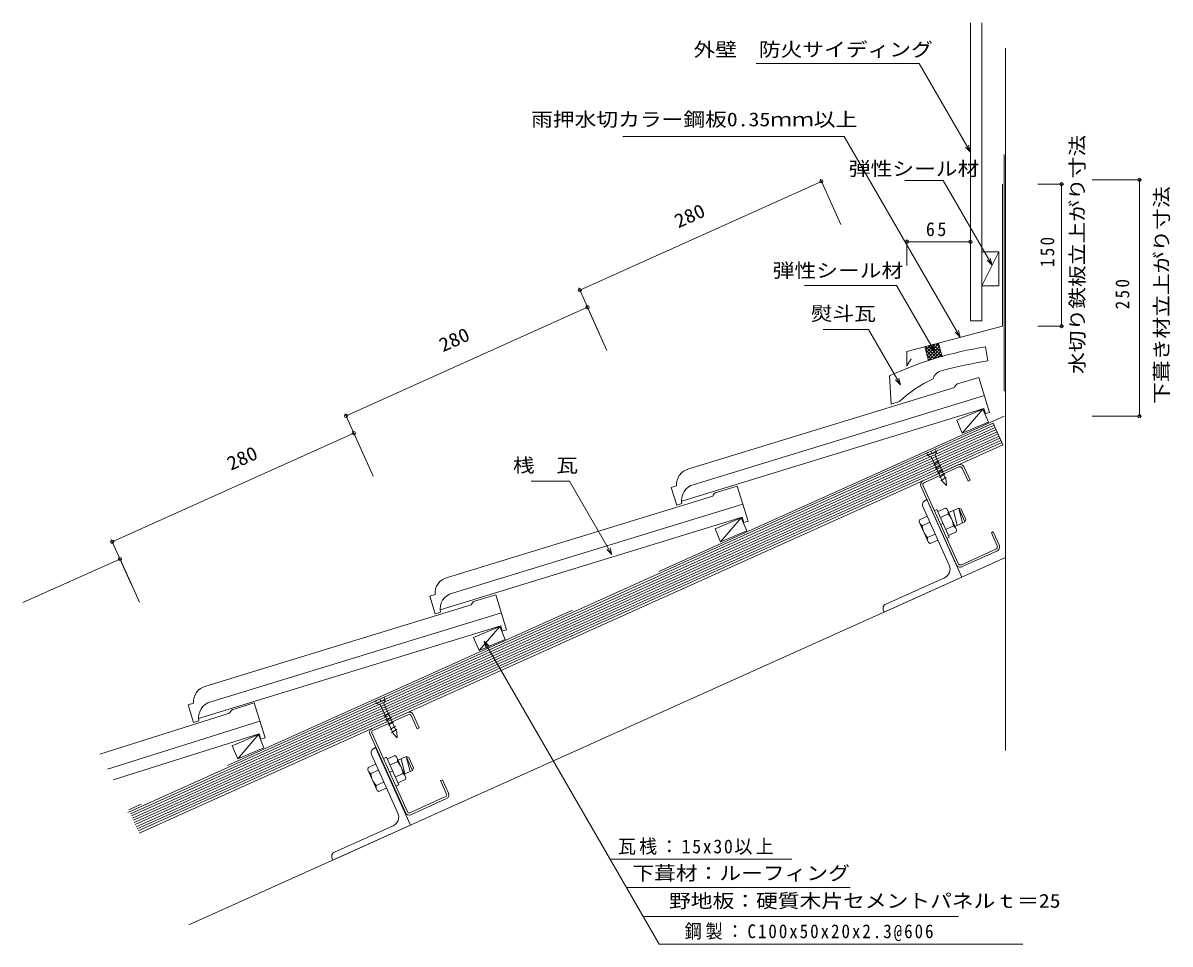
# Model space of a CAD drawing. Units: millimetres, scale not verified. Extents: x -602 to 611, y -487 to 487.
import ezdxf
from ezdxf.enums import TextEntityAlignment as Align

# ---------------------------------------------------------------- set-up
doc = ezdxf.new("R2010")
doc.units = ezdxf.units.MM
doc.header["$LTSCALE"] = 10
doc.linetypes.add('USER2', pattern=[50, 40, -10])
for name, color, linetype, lineweight in [('0-0_LAYER001', 7, 'Continuous', 18), ('0-1_LAYER002', 7, 'Continuous', 18), ('0-2_LAYER003', 7, 'Continuous', 18), ('0-3_LAYER009', 7, 'Continuous', 18)]:
    doc.layers.add(name, color=color, linetype=linetype, lineweight=lineweight)
doc.styles.add('ＭＳ ゴシック', font='')
doc.styles.get('ＭＳ ゴシック').set_extended_font_data('MS Gothic')

msp = doc.modelspace()

# ---------------------------------------------------------------- linework, layer by layer
at = {"layer": '0-0_LAYER001'}
for p, q in [((399.63, 487.15), (399.63, 172.11)), ((411.63, 487.15), (411.63, 172.11)), ((436.63, -282.43), (436.63, 460.49)), ((-13.28, 204.65), (242.06, 319.55)), ((241.03, 321.83), (262.58, 273.96)), ((433.63, 316.52), (433.63, 166.52)), ((498.38, 316.52), (470.88, 316.52)), ((495.88, 316.52), (495.88, 166.52)), ((580.72, 321.16), (528.22, 321.16)), ((578.22, 321.16), (578.22, 71.16)), ((332.56, 258.22), (332.56, 230.72)), ((332.56, 255.72), (399.63, 255.72)), ((399.63, 258.22), (399.63, 230.72)), ((429.63, 245.05), (411.63, 209.05)), ((-14.31, 206.93), (7.24, 159.05)), ((-260.41, 71.51), (-5.07, 186.41)), ((-6.1, 188.69), (15.44, 140.81)), ((399.63, 172.11), (411.63, 172.11)), ((332.56, 139.6), (433.63, 166.52)), ((498.38, 166.52), (470.88, 166.52)), ((369.74, 133.98), (365.88, 148.47)), ((332.56, 139.6), (332.56, 124)), ((351.39, 144.61), (355.25, 130.12)), ((332.56, 124.57), (336.9, 131.69)), ((-261.44, 73.79), (-239.89, 25.91)), ((412.77, 78.64), (390.9, 53.21)), ((433.94, 41.02), (423.68, 63.82)), ((580.72, 71.16), (528.22, 71.16)), ((-507.54, -61.63), (-252.2, 53.27)), ((-253.23, 55.55), (-231.69, 7.67)), ((433.94, 41.02), (-479.06, -369.83)), ((362.5, 36.29), (353.38, 32.18)), ((353.38, 32.18), (354.61, 29.45)), ((363.73, 33.55), (354.61, 29.45)), ((354.61, 29.45), (358.58, 27.94)), ((357.94, 34.24), (359.17, 31.5)), ((358.58, 27.94), (370.23, 2.05)), ((363.73, 33.55), (362.23, 29.59)), ((362.23, 29.59), (373.88, 3.69)), ((362.5, 36.29), (363.73, 33.55)), ((360.78, 20.05), (366.4, 23.74)), ((362.83, 15.49), (368.46, 19.18)), ((362.83, 15.49), (368.46, 19.18)), ((364.88, 10.93), (370.51, 14.62)), ((364.88, 10.93), (370.51, 14.62)), ((366.93, 6.37), (372.56, 10.06)), ((366.93, 6.37), (372.56, 10.06)), ((368.47, 2.96), (374.1, 6.65)), ((374.36, -2.24), (370.23, 2.05)), ((374.36, -2.24), (373.88, 3.69)), ((351.79, -17.88), (353.61, -17.06)), ((390.54, -99.13), (353.61, -17.06)), ((157.45, -36.3), (135.58, -61.74)), ((345.71, -38.32), (353.85, -34.65)), ((349.28, -24.49), (377.18, -86.5)), ((361.45, -28.88), (364.19, -27.65)), ((377.32, -56.83), (364.19, -27.65)), ((373.21, -25.94), (365.07, -29.61)), ((376.05, -32.26), (367.91, -35.92)), ((374.95, -27.19), (373.21, -25.94)), ((384.8, -49.08), (374.95, -27.19)), ((376.59, -30.84), (387.26, -26.04)), ((381.7, -28.54), (385.7, -44.29)), ((387.26, -26.04), (389.91, -27.05)), ((387.26, -26.04), (393.83, -40.63)), ((387.26, -26.04), (391.25, -41.79)), ((389.91, -27.05), (394.83, -37.99)), ((345.49, -40.45), (345.71, -38.32)), ((345.49, -40.45), (355.34, -62.34)), ((348.55, -44.64), (356.69, -40.97)), ((368.02, -43.47), (370.75, -42.24)), ((381.74, -44.89), (373.6, -48.56)), ((383.16, -45.43), (393.83, -40.63)), ((394.83, -37.99), (393.83, -40.63)), ((-508.57, -59.35), (-487.02, -107.23)), ((354.24, -57.27), (362.38, -53.61)), ((357.08, -63.59), (365.22, -59.93)), ((374.58, -58.06), (377.32, -56.83)), ((384.58, -51.21), (376.44, -54.88)), ((384.8, -49.08), (384.58, -51.21)), ((355.34, -62.34), (357.08, -63.59)), ((-601.91, -126.03), (-499.34, -79.87)), ((-500.36, -77.59), (-478.82, -125.47)), ((310.16, -127.63), (372.17, -99.73)), ((-97.87, -151.25), (-119.73, -176.68)), ((-220.19, -225.93), (-229.31, -230.03)), ((-229.31, -230.03), (-228.08, -232.77)), ((-218.96, -228.66), (-228.08, -232.77)), ((-224.75, -227.98), (-223.52, -230.71)), ((-218.96, -228.66), (-220.47, -232.63)), ((-220.19, -225.93), (-218.96, -228.66)), ((-233.03, -259.12), (-195.27, -242.13)), ((-228.08, -232.77), (-224.12, -234.27)), ((-224.12, -234.27), (-210.47, -264.58)), ((-220.47, -232.63), (-206.83, -262.94)), ((-232.08, -261.21), (-194.33, -244.22)), ((-219.93, -246.58), (-214.3, -242.89)), ((-217.88, -251.14), (-212.25, -247.45)), ((-215.83, -255.7), (-210.2, -252.01)), ((-185.24, -259.54), (-191.68, -245.23)), ((-183.14, -258.6), (-189.59, -244.28)), ((-353.09, -265.63), (-374.74, -291.24)), ((-235.18, -264.8), (-197.68, -348.15)), ((-195.58, -347.21), (-233.09, -263.86)), ((-213.78, -260.26), (-208.15, -256.57)), ((-212.24, -263.67), (-206.61, -259.98)), ((-206.35, -268.87), (-210.47, -264.58)), ((-206.35, -268.87), (-206.83, -262.94)), ((-185.24, -259.54), (-183.14, -258.6)), ((-233.48, -286.73), (-205.57, -348.74)), ((-230.97, -280.12), (-229.15, -279.3)), ((-192.21, -361.37), (-229.15, -279.3)), ((-220.51, -290.77), (-217.77, -289.54)), ((-204.64, -318.71), (-217.77, -289.54)), ((-208.75, -287.82), (-216.89, -291.49)), ((-207.01, -289.08), (-208.75, -287.82)), ((-197.16, -310.96), (-207.01, -289.08)), ((-205.37, -292.73), (-196.71, -288.83)), ((-196.71, -288.83), (-192.72, -304.58)), ((-196.71, -288.83), (-194.06, -289.83)), ((-196.71, -288.83), (-190.14, -303.42)), ((-194.06, -289.83), (-189.14, -300.77)), ((-237.26, -302.69), (-237.05, -300.56)), ((-237.26, -302.69), (-227.41, -324.58)), ((-237.05, -300.56), (-228.91, -296.89)), ((-205.91, -294.14), (-214.05, -297.81)), ((-202.26, -291.33), (-198.27, -307.08)), ((-189.14, -300.77), (-190.14, -303.42)), ((-234.2, -306.88), (-226.06, -303.21)), ((-213.94, -305.36), (-211.21, -304.13)), ((-200.22, -306.78), (-208.36, -310.44)), ((-197.38, -313.1), (-205.52, -316.76)), ((-198.8, -307.32), (-190.14, -303.42)), ((-197.16, -310.96), (-197.38, -313.1)), ((-160.62, -314.26), (-158.52, -313.32)), ((-154.18, -328.58), (-160.62, -314.26)), ((-152.08, -327.63), (-158.52, -313.32)), ((-228.52, -319.51), (-220.38, -315.85)), ((-227.41, -324.58), (-225.68, -325.83)), ((-225.68, -325.83), (-217.53, -322.17)), ((-207.38, -319.95), (-204.64, -318.71)), ((-192.93, -348.21), (-155.18, -331.22)), ((-191.99, -350.31), (-154.24, -333.32)), ((-272.6, -389.87), (-210.59, -361.97)), ((18.61, -397.21), (211, -397.21)), ((36.28, -427.19), (272.41, -427.19)), ((53.94, -458.09), (386.91, -458.09))]:
    msp.add_line(p, q, dxfattribs=at)
at = {"layer": '0-0_LAYER001', "linetype": 'USER2'}
msp.add_line((435.13, 97.83), (435.13, 347.83), dxfattribs=at)
at = {"layer": '0-0_LAYER001', "color": 1}
for p, q in [((352.3, 141.19), (357.28, 146.18)), ((353.04, 138.4), (362.1, 147.47)), ((353.78, 135.61), (366.04, 147.87)), ((354.81, 145.52), (366.74, 133.6)), ((357.61, 146.27), (369.45, 134.42)), ((360.4, 147.01), (368.4, 139.01)), ((363.19, 147.76), (367.12, 143.83)), ((351.55, 143.99), (352.46, 144.9)), ((352.02, 144.78), (364.03, 132.78)), ((352.38, 140.89), (361.31, 131.95)), ((353.66, 136.07), (358.6, 131.13)), ((354.53, 132.82), (366.79, 145.08)), ((355.41, 130.17), (367.53, 142.29)), ((360.48, 131.7), (368.27, 139.49)), ((365.55, 133.24), (369.02, 136.7)), ((354.94, 131.25), (355.89, 130.31)), ((424.7, 61.54), (-488.3, -349.31)), ((425.73, 59.26), (-487.27, -351.59)), ((426.75, 56.98), (-486.24, -353.87)), ((427.78, 54.7), (-485.22, -356.15)), ((428.81, 52.42), (-484.19, -358.43)), ((429.83, 50.14), (-483.17, -360.71)), ((430.86, 47.86), (-482.14, -362.99)), ((431.88, 45.58), (-481.12, -365.27)), ((432.91, 43.3), (-480.09, -367.55))]:
    msp.add_line(p, q, dxfattribs=at)
at = {"layer": '0-0_LAYER001', "color": 4}
for p, q in [((415.64, 144.45), (417.89, 129.62)), ((408.52, 112.28), (385.07, 105.09)), ((408.52, 112.28), (419.88, 75.23)), ((102.07, 15.46), (382.63, 101.54)), ((107.47, -1.19), (414.44, 92.99)), ((94.4, -18.51), (413.72, 79.46)), ((415.43, 73.87), (413.72, 79.46)), ((415.43, 73.87), (419.88, 75.23)), ((83.4, -4.26), (89.13, -22.93)), ((83.41, -4.29), (89.03, -2.57)), ((153.2, -2.66), (129.75, -9.86)), ((153.2, -2.66), (164.57, -39.71)), ((-153.25, -99.49), (127.31, -13.41)), ((-147.85, -116.14), (159.12, -21.96)), ((94.74, -21.21), (89.13, -22.93)), ((-160.92, -133.46), (158.4, -35.49)), ((160.12, -41.08), (158.4, -35.49)), ((160.12, -41.08), (164.57, -39.71)), ((-171.92, -119.2), (-166.19, -137.88)), ((-171.91, -119.23), (-166.29, -117.51)), ((-102.12, -117.61), (-125.57, -124.8)), ((-102.12, -117.61), (-90.75, -154.66)), ((-408.57, -214.43), (-128, -128.35)), ((-403.17, -231.08), (-96.2, -136.9)), ((-160.58, -136.15), (-166.19, -137.88)), ((-416.24, -248.4), (-96.92, -150.43)), ((-95.2, -156.02), (-96.92, -150.43)), ((-95.2, -156.02), (-90.75, -154.66)), ((-427.24, -234.15), (-421.51, -252.82)), ((-427.23, -234.18), (-421.61, -232.46)), ((-357.62, -232.03), (-381, -239.41)), ((-357.62, -232.03), (-345.94, -268.98)), ((-520.67, -286.35), (-383.41, -242.99)), ((-512.47, -302.11), (-351.54, -251.27)), ((-415.89, -251.1), (-421.51, -252.82)), ((-506.5, -313.57), (-352.14, -264.81)), ((-350.38, -270.38), (-352.14, -264.81)), ((-350.38, -270.38), (-345.94, -268.98))]:
    msp.add_line(p, q, dxfattribs=at)
at = {"layer": '0-0_LAYER001'}
for points in [[(399.63, 350.52), (345.61, 444.08), (173.11, 444.08)], [(388.9, 154.61), (266.33, 366.91), (32.33, 366.91)], [(397.69, 357.77), (399.63, 350.52), (394.32, 355.83)], [(422.53, 230.86), (370.7, 320.64), (330.2, 320.64)], [(420.59, 238.11), (422.53, 230.86), (417.23, 236.17)], [(361.72, 140.01), (321.61, 209.48), (224.11, 209.48)], [(325.77, 104.27), (291.91, 162.91), (243.91, 162.91)], [(386.96, 161.85), (388.9, 154.61), (383.6, 159.91)], [(359.77, 147.25), (361.72, 140.01), (356.41, 145.31)], [(323.83, 111.52), (325.77, 104.27), (320.47, 109.58)], [(20.68, -75.14), (-24.06, 2.35), (-64.56, 2.35)], [(18.74, -67.89), (20.68, -75.14), (15.38, -69.83)], [(307.65, -134.24), (308.47, -136.07), (390.54, -99.13)], [(-112.28, -174.08), (-114.22, -166.83), (-108.92, -172.14)], [(-114.22, -166.83), (70.72, -487.15), (455.16, -487.15)], [(-275.11, -396.48), (-274.29, -398.31), (-192.21, -361.37)]]:
    msp.add_lwpolyline(points, dxfattribs=at)
for points in [[(411.63, 209.05), (429.63, 209.05), (429.63, 245.05), (411.63, 245.05)], [(390.9, 53.21), (418.57, 64.81), (412.77, 78.64), (385.1, 67.04)], [(135.58, -61.74), (163.25, -50.14), (157.45, -36.3), (129.79, -47.9)], [(-119.73, -176.68), (-92.07, -165.08), (-97.87, -151.25), (-125.53, -162.85)], [(-374.74, -291.24), (-347.17, -279.42), (-353.09, -265.63), (-380.66, -277.46)]]:
    msp.add_lwpolyline(points, close=True, dxfattribs=at)
at = {"layer": '0-0_LAYER001', "color": 4}
msp.add_lwpolyline([(314.08, 113.85), (315.98, 83.87), (324.51, 86.75)], dxfattribs=at)
at = {"layer": '0-0_LAYER001'}
for centre in [(242.06, 319.55), (495.88, 316.52), (578.22, 321.16), (332.56, 255.72), (399.63, 255.72), (-13.28, 204.65), (-5.07, 186.41), (495.88, 166.52), (-260.41, 71.51), (578.22, 71.16), (-252.2, 53.27), (-507.54, -61.63), (-499.34, -79.87)]:
    msp.add_circle(centre, 1.7, dxfattribs=at)
at = {"layer": '0-0_LAYER001', "color": 4}
for centre, radius, start, end in [((471.94, -226.3), 375, 98.63455, 114.89475), ((480.67, -283.81), 418.17, 98.63455, 105.50181), ((416.35, -11.1), 134.19, 114.79457, 133.18421), ((371.8, 107.26), 12.23, 103.69505, 163.55808), ((388.25, 100.01), 5.82, 113.22724, 164.79898), ((105.83, -0.99), 16.87, 102.88245, 185.35433), ((111.23, -17.64), 16.87, 102.88245, 192.21985), ((132.93, -14.93), 5.82, 113.22724, 164.79898), ((-149.49, -115.94), 16.87, 102.88245, 185.35433), ((-144.09, -132.58), 16.87, 102.88245, 192.21985), ((-122.39, -129.88), 5.82, 113.22724, 164.79898), ((-404.81, -230.88), 16.87, 102.88245, 185.35433), ((-399.4, -247.53), 16.87, 102.88245, 192.21985), ((-377.78, -244.47), 5.82, 113.70194, 165.27368)]:
    msp.add_arc(centre, radius, start, end, dxfattribs=at)
at = {"layer": '0-0_LAYER001'}
for centre, radius, start, end in [((353.84, -22.44), 5, 114.2201, 204.23075), ((370, -31.18), 6.15, 349.86247, 23.86975), ((358.99, -47.53), 22.9, 6.6165, 41.83201), ((351.76, -39.39), 6.15, 204.55377, 238.55603), ((371.34, -41.98), 22.94, 186.64733, 221.8041), ((378.53, -50.15), 6.16, 24.60093, 58.55558), ((360.29, -58.35), 6.15, 169.87801, 203.89276), ((368.06, -90.61), 10, 294.23667, 24.2239), ((312.21, -132.19), 5, 114.2201, 204.23075), ((-193.51, -246.05), 4.3, 24.22764, 114.22764), ((-193.51, -246.05), 2, 24.22764, 114.22764), ((-231.26, -263.04), 4.3, 114.22764, 204.22764), ((-231.26, -263.04), 2, 114.22764, 204.22764), ((-228.92, -284.68), 5, 114.21981, 204.23045), ((-211.96, -293.06), 6.15, 349.86202, 23.86929), ((-222.97, -309.42), 22.9, 6.61633, 41.83185), ((-231, -301.63), 6.15, 204.55348, 238.55574), ((-211.42, -304.22), 22.94, 186.64699, 221.80376), ((-203.44, -312.03), 6.16, 24.60071, 58.55537), ((-222.46, -320.59), 6.15, 169.87773, 203.89247), ((-156, -329.4), 2, 294.22764, 24.22764), ((-156, -329.4), 4.3, 294.22764, 24.22764), ((-214.69, -352.85), 10, 294.23627, 24.2235), ((-193.75, -346.39), 4.3, 204.22764, 294.22764), ((-193.75, -346.39), 2, 204.22764, 294.22764), ((-270.55, -394.43), 5, 114.21981, 204.23045)]:
    msp.add_arc(centre, radius, start, end, dxfattribs=at)
at = {"layer": '0-1_LAYER002'}
for p, q in [((386.44, 19.64), (349.96, 3.23)), ((350.91, 1.13), (387.38, 17.55)), ((390.95, 16.19), (397.11, 2.51)), ((393.05, 17.14), (399.21, 3.46)), ((397.11, 2.51), (399.21, 3.46)), ((384.39, -85.46), (347.45, -3.38)), ((386.49, -84.51), (349.55, -2.44)), ((421.73, -52.2), (423.83, -51.26)), ((427.89, -65.88), (421.73, -52.2)), ((429.99, -64.94), (423.83, -51.26)), ((390.06, -85.87), (426.53, -69.45)), ((427.48, -71.55), (391, -87.96))]:
    msp.add_line(p, q, dxfattribs=at)
for centre, radius, start, end in [((388.49, 15.09), 5, 24.22436, 114.24137), ((388.49, 15.08), 2.7, 24.24038, 114.23249), ((352.01, -1.33), 5, 114.2201, 204.23075), ((352.01, -1.33), 2.7, 114.23249, 204.21281), ((425.43, -66.99), 2.7, 294.22068, 24.24038), ((425.43, -66.99), 5, 294.21372, 24.24565), ((388.95, -83.4), 2.7, 204.21281, 294.22068), ((388.95, -83.41), 5, 204.20947, 294.23501)]:
    msp.add_arc(centre, radius, start, end, dxfattribs=at)
at = {"layer": '0-2_LAYER003', "linetype": 'USER2'}
msp.add_line((435.13, 71.16), (-489.84, -345.07), dxfattribs=at)
at = {"layer": '0-2_LAYER003'}
msp.add_line((436.63, -78.4), (-426.69, -466.89), dxfattribs=at)
at = {"layer": '0-3_LAYER009'}
msp.add_line((423.68, 63.82), (-491.06, -347.81), dxfattribs=at)

# ---------------------------------------------------------------- texts
at = {"layer": '0-2_LAYER003', "style": 'ＭＳ ゴシック', "width": 1.15}
for s, p in [('外壁\u3000防火サイディング', (106.93, 447.31)), ('雨押水切カラー鋼板0.35ｍｍ以上', (-64.8, 373.4)), ('弾性シール材', (271.04, 321.23)), ('弾性シール材', (190.62, 213.63)), ('熨斗瓦', (230.83, 167.99)), ('桟\u3000瓦', (-84.05, 7.46)), ('下葺材：ルーフィング', (42.26, -423.81)), ('\u3000野地板：硬質木片セメントパネルｔ＝25', (58.02, -453.15))]:
    msp.add_text(s, height=14.66, dxfattribs=at).set_placement(p, align=Align.BOTTOM_LEFT)
at = {"layer": '0-2_LAYER003', "style": 'ＭＳ ゴシック'}
for s, rotation, width, p in [('水切り鉄板立上がり寸法', 90, 1.15, (524.28, 115.82)), ('下葺き材立上がり寸法', 90, 1.15, (613.4, 84.3)), ('280', 24.228, 1.1, (92.61, 265.79)), ('280', 24.228, 1.1, (-156.23, 134.72)), ('280', 24.228, 1.1, (-380.37, 9.36))]:
    msp.add_text(s, height=14.66, rotation=rotation, dxfattribs=dict(at, width=width)).set_placement(p, align=Align.BOTTOM_LEFT)
at = {"layer": '0-2_LAYER003', "char_height": 14.66, "attachment_point": 7, "style": 'ＭＳ ゴシック'}
for s, insert in [('\\T1.28;\\W0.95;65', (352.56, 261.46)), ('\\T1.18;\\W0.95;瓦桟：15x30以上', (27.04, -392.83)), ('\\T1.23;\\W0.9;\u3000鋼製：C100x50x20x2.3@606\u3000', (75.41, -484.13))]:
    msp.add_mtext(s, dxfattribs=dict(at, insert=insert))
at = {"layer": '0-2_LAYER003', "char_height": 14.66, "attachment_point": 7, "rotation": 90, "style": 'ＭＳ ゴシック'}
for s, insert in [('\\T1.28;\\W0.9;150', (488.41, 228.85)), ('\\T1.28;\\W0.9;250', (567.76, 184.29))]:
    msp.add_mtext(s, dxfattribs=dict(at, insert=insert))

doc.saveas('drawing.dxf')
